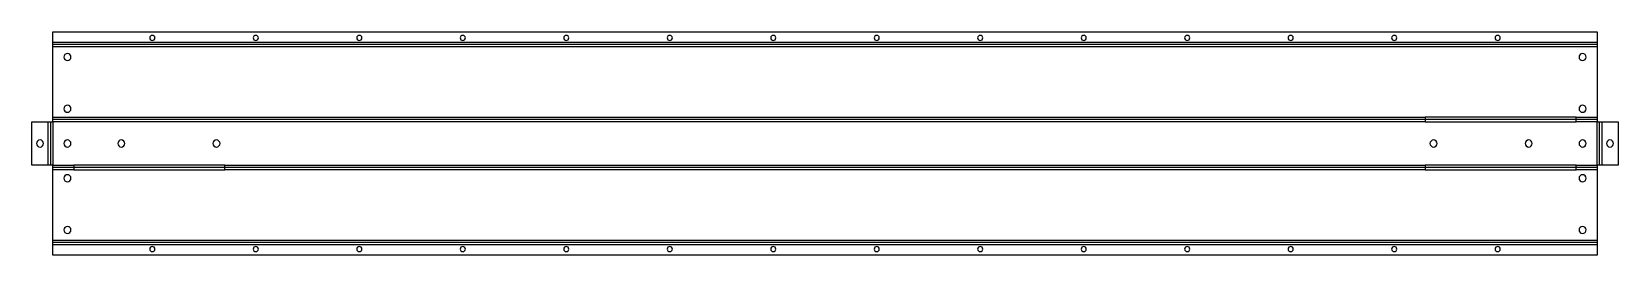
# Model space of a CAD drawing. Header units: millimetres. Extents: x -10 to 756, y 0 to 108.
import ezdxf

# ---------------------------------------------------------------- set-up
doc = ezdxf.new("R2010")
doc.units = ezdxf.units.MM

msp = doc.modelspace()

# ---------------------------------------------------------------- linework, layer by layer
at = {"layer": 'BEND'}
for p, q in [((746, 101.92), (0, 101.92)), ((-1.13, 64.52), (-1.13, 43.52)), ((746, 65.65), (0, 65.65)), ((747.13, 43.52), (747.13, 64.52)), ((746, 42.39), (0, 42.39)), ((746, 6.13), (0, 6.13))]:
    msp.add_line(p, q, dxfattribs=at)
at = {"layer": 'BEND_EXTENT'}
for p, q in [((0, 103.05), (746, 103.05)), ((746, 100.79), (0, 100.79)), ((-2.26, 43.52), (-2.26, 64.52)), ((0, 66.79), (663, 66.79)), ((0, 64.52), (0, 43.52)), ((663, 64.52), (0, 64.52)), ((736, 66.79), (746, 66.79)), ((746, 64.52), (736, 64.52)), ((746, 43.52), (746, 64.52)), ((748.26, 64.52), (748.26, 43.52)), ((0, 43.52), (10, 43.52)), ((10, 41.26), (0, 41.26)), ((83, 43.52), (663, 43.52)), ((663, 41.26), (83, 41.26)), ((736, 43.52), (746, 43.52)), ((746, 41.26), (736, 41.26)), ((0, 7.26), (746, 7.26)), ((746, 5), (0, 5))]:
    msp.add_line(p, q, dxfattribs=at)
at = {"layer": 'INTERIOR_PROFILES'}
for points in [[(736, 66.79), (663, 66.79), (663, 64.52), (736, 64.52)], [(10, 41.26), (83, 41.26), (83, 43.52), (10, 43.52)], [(736, 43.52), (663, 43.52), (663, 41.26), (736, 41.26)]]:
    msp.add_lwpolyline(points, close=True, dxfattribs=at)
at = {"layer": 'INTERIOR_PROFILES', "extrusion": (0, 0, -1)}
for centre, radius in [((-48, 105.05), 1.25), ((-98, 105.05), 1.25), ((-148, 105.05), 1.25), ((-198, 105.05), 1.25), ((-248, 105.05), 1.25), ((-298, 105.05), 1.25), ((-348, 105.05), 1.25), ((-398, 105.05), 1.25), ((-448, 105.05), 1.25), ((-498, 105.05), 1.25), ((-548, 105.05), 1.25), ((-598, 105.05), 1.25), ((-648, 105.05), 1.25), ((-698, 105.05), 1.25), ((-7, 95.79), 1.7), ((-739, 95.79), 1.7), ((-7, 70.79), 1.7), ((-739, 70.79), 1.7), ((6.26, 54.02), 1.7), ((-7, 54.02), 1.7), ((-33, 54.02), 1.7), ((-79, 54.02), 1.7), ((-667, 54.02), 1.7), ((-713, 54.02), 1.7), ((-739, 54.02), 1.7), ((-752.26, 54.02), 1.7), ((-7, 37.26), 1.7), ((-739, 37.26), 1.7), ((-7, 12.26), 1.7), ((-739, 12.26), 1.7), ((-48, 3), 1.25), ((-98, 3), 1.25), ((-148, 3), 1.25), ((-198, 3), 1.25), ((-248, 3), 1.25), ((-298, 3), 1.25), ((-348, 3), 1.25), ((-398, 3), 1.25), ((-448, 3), 1.25), ((-498, 3), 1.25), ((-548, 3), 1.25), ((-598, 3), 1.25), ((-648, 3), 1.25), ((-698, 3), 1.25)]:
    msp.add_circle(centre, radius, dxfattribs=at)
at = {"layer": 'OUTER_PROFILES'}
msp.add_lwpolyline([(756.26, 43.52), (746, 43.52), (746, 41.26), (746, 7.26), (746, 5), (746, 0), (0, 0), (0, 5), (0, 7.26), (0, 43.52), (-10.26, 43.52), (-10.26, 64.52), (0, 64.52), (0, 103.05), (0, 108.05), (746, 108.05), (746, 103.05), (746, 100.79), (746, 66.79), (746, 64.52), (756.26, 64.52)], close=True, dxfattribs=at)

doc.saveas('drawing.dxf')
